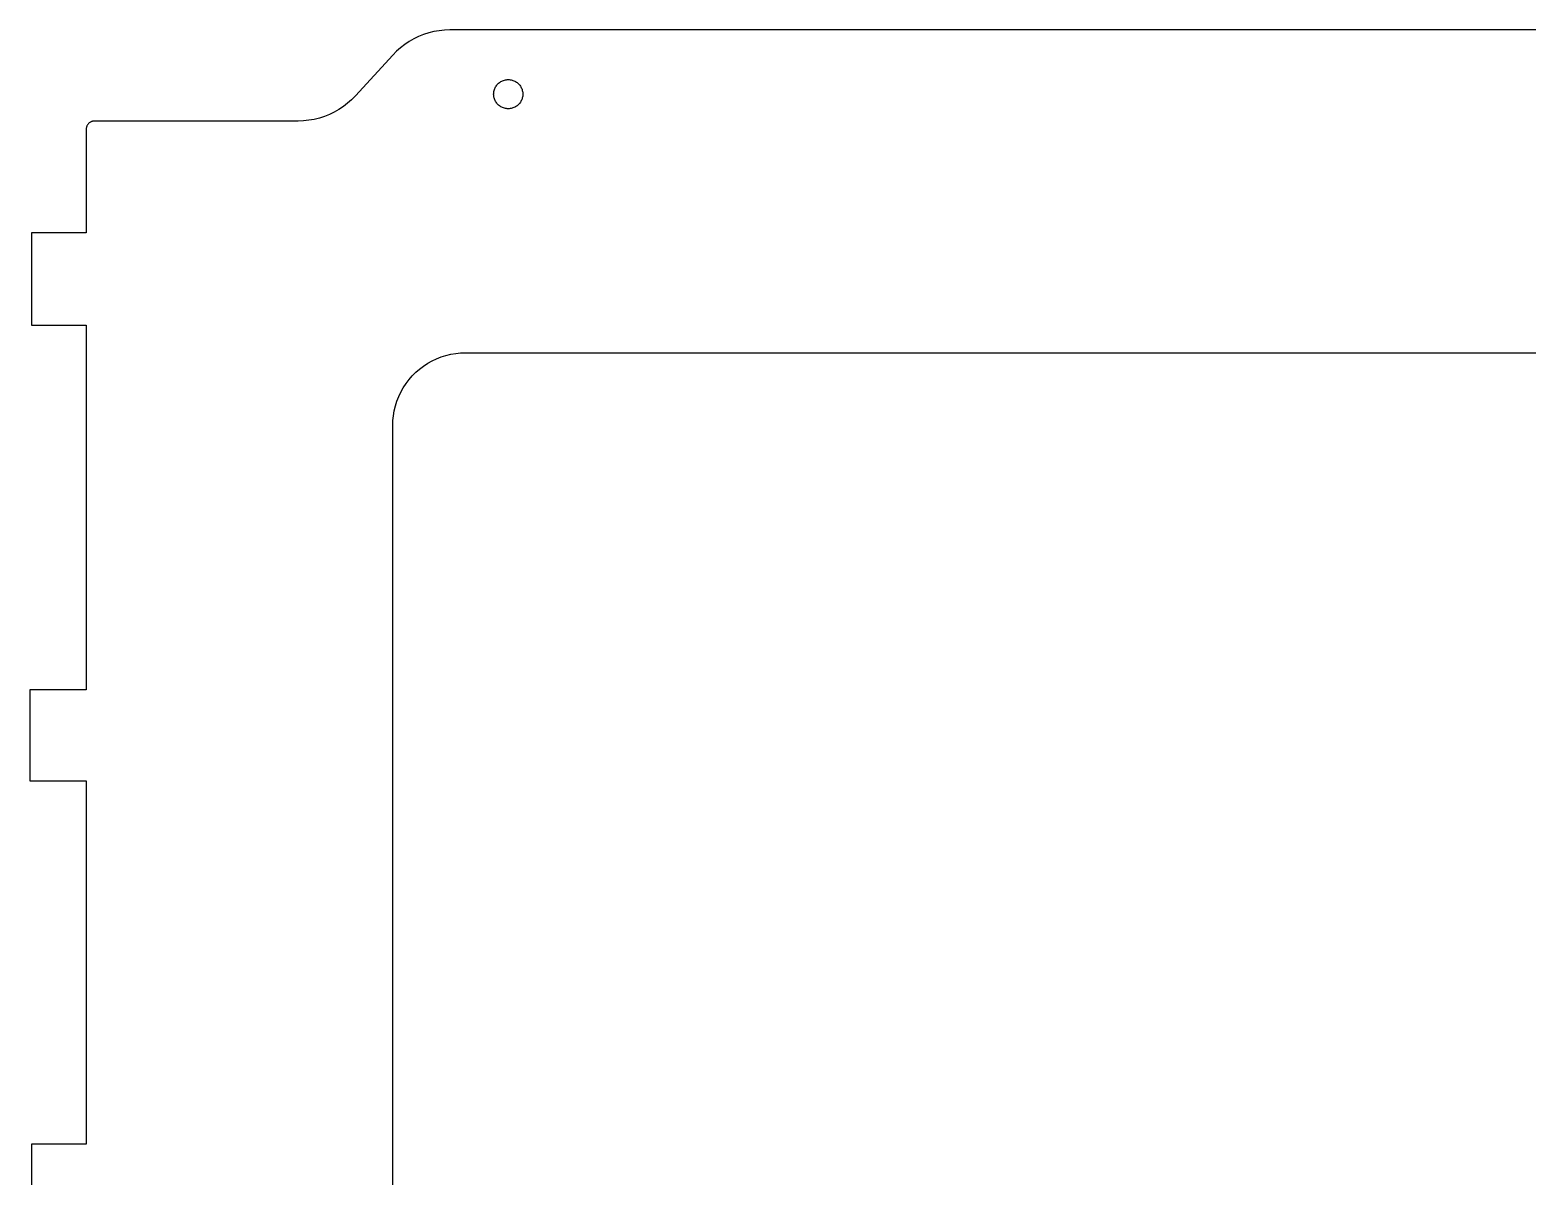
# Model space of a CAD drawing. Header units: metres. Extents: x -339 to 0, y 0 to 503.
# Drawn here: x -338.6 to -174.4, y 377.6 to 503.4 of the extents above; entities that cross this region are included whole.
import ezdxf

# ---------------------------------------------------------------- set-up
doc = ezdxf.new("R2010")
doc.units = ezdxf.units.M

msp = doc.modelspace()

# ---------------------------------------------------------------- linework, layer by layer
for p, q in [((-295.962, 502.662), (-296.491, 502.407)), ((-295.416, 502.881), (-295.962, 502.662)), ((-294.857, 503.061), (-295.416, 502.881)), ((-294.286, 503.201), (-294.857, 503.061)), ((-293.708, 503.303), (-294.286, 503.201)), ((-293.123, 503.363), (-293.708, 503.303)), ((-292.536, 503.384), (-293.123, 503.363)), ((-46.127, 503.384), (-292.536, 503.384)), ((-298.396, 501.042), (-298.807, 500.622)), ((-297.956, 501.432), (-298.396, 501.042)), ((-297.49, 501.79), (-297.956, 501.432)), ((-297.001, 502.116), (-297.49, 501.79)), ((-296.491, 502.407), (-297.001, 502.116)), ((-298.807, 500.622), (-302.904, 496.145)), ((-287.021, 497.664), (-286.932, 497.719)), ((-286.932, 497.719), (-286.839, 497.769)), ((-286.839, 497.769), (-286.744, 497.812)), ((-286.744, 497.812), (-286.646, 497.849)), ((-286.646, 497.849), (-286.546, 497.879)), ((-286.546, 497.879), (-286.443, 497.902)), ((-286.443, 497.902), (-286.341, 497.92)), ((-286.341, 497.92), (-286.236, 497.93)), ((-286.236, 497.93), (-286.132, 497.934)), ((-286.132, 497.934), (-286.027, 497.93)), ((-286.027, 497.93), (-285.923, 497.92)), ((-285.923, 497.92), (-285.819, 497.902)), ((-285.819, 497.902), (-285.718, 497.879)), ((-285.718, 497.879), (-285.617, 497.849)), ((-285.617, 497.849), (-285.52, 497.812)), ((-285.52, 497.812), (-285.424, 497.769)), ((-285.424, 497.769), (-285.332, 497.719)), ((-285.332, 497.719), (-285.242, 497.664)), ((-302.904, 496.145), (-303.315, 495.726)), ((-287.731, 496.333), (-287.729, 496.438)), ((-287.729, 496.229), (-287.731, 496.333)), ((-287.729, 496.438), (-287.718, 496.542)), ((-287.718, 496.125), (-287.729, 496.229)), ((-287.718, 496.542), (-287.701, 496.646)), ((-287.701, 496.021), (-287.718, 496.125)), ((-287.701, 496.646), (-287.677, 496.748)), ((-287.677, 496.748), (-287.646, 496.848)), ((-287.646, 496.848), (-287.609, 496.945)), ((-287.609, 496.945), (-287.566, 497.041)), ((-287.566, 497.041), (-287.518, 497.134)), ((-287.518, 497.134), (-287.462, 497.223)), ((-287.462, 497.223), (-287.401, 497.308)), ((-287.401, 497.308), (-287.335, 497.389)), ((-287.335, 497.389), (-287.263, 497.465)), ((-287.263, 497.465), (-287.187, 497.536)), ((-287.187, 497.536), (-287.105, 497.603)), ((-287.105, 497.603), (-287.021, 497.664)), ((-285.242, 497.664), (-285.157, 497.603)), ((-285.157, 497.603), (-285.076, 497.536)), ((-285.076, 497.536), (-285, 497.465)), ((-285, 497.465), (-284.929, 497.389)), ((-284.929, 497.389), (-284.862, 497.308)), ((-284.862, 497.308), (-284.801, 497.223)), ((-284.801, 497.223), (-284.746, 497.134)), ((-284.746, 497.134), (-284.696, 497.041)), ((-284.696, 497.041), (-284.653, 496.945)), ((-284.653, 496.945), (-284.616, 496.848)), ((-284.616, 496.848), (-284.586, 496.748)), ((-284.586, 496.748), (-284.562, 496.646)), ((-284.562, 496.646), (-284.545, 496.542)), ((-284.545, 496.125), (-284.562, 496.021)), ((-284.545, 496.542), (-284.535, 496.438)), ((-284.535, 496.229), (-284.545, 496.125)), ((-284.535, 496.438), (-284.531, 496.333)), ((-284.531, 496.333), (-284.535, 496.229)), ((-304.71, 494.65), (-305.22, 494.359)), ((-304.221, 494.977), (-304.71, 494.65)), ((-303.755, 495.335), (-304.221, 494.977)), ((-303.315, 495.726), (-303.755, 495.335)), ((-287.677, 495.919), (-287.701, 496.021)), ((-287.646, 495.819), (-287.677, 495.919)), ((-287.609, 495.721), (-287.646, 495.819)), ((-287.566, 495.626), (-287.609, 495.721)), ((-287.518, 495.533), (-287.566, 495.626)), ((-287.462, 495.444), (-287.518, 495.533)), ((-287.401, 495.359), (-287.462, 495.444)), ((-287.335, 495.278), (-287.401, 495.359)), ((-287.263, 495.202), (-287.335, 495.278)), ((-287.187, 495.131), (-287.263, 495.202)), ((-287.105, 495.064), (-287.187, 495.131)), ((-287.021, 495.003), (-287.105, 495.064)), ((-286.932, 494.948), (-287.021, 495.003)), ((-286.839, 494.898), (-286.932, 494.948)), ((-286.744, 494.855), (-286.839, 494.898)), ((-286.646, 494.818), (-286.744, 494.855)), ((-286.546, 494.788), (-286.646, 494.818)), ((-286.443, 494.765), (-286.546, 494.788)), ((-286.341, 494.747), (-286.443, 494.765)), ((-286.236, 494.737), (-286.341, 494.747)), ((-286.132, 494.733), (-286.236, 494.737)), ((-286.027, 494.737), (-286.132, 494.733)), ((-285.923, 494.747), (-286.027, 494.737)), ((-285.819, 494.765), (-285.923, 494.747)), ((-285.718, 494.788), (-285.819, 494.765)), ((-285.617, 494.818), (-285.718, 494.788)), ((-285.52, 494.855), (-285.617, 494.818)), ((-285.424, 494.898), (-285.52, 494.855)), ((-285.332, 494.948), (-285.424, 494.898)), ((-285.242, 495.003), (-285.332, 494.948)), ((-285.157, 495.064), (-285.242, 495.003)), ((-285.076, 495.131), (-285.157, 495.064)), ((-285, 495.202), (-285.076, 495.131)), ((-284.929, 495.278), (-285, 495.202)), ((-284.862, 495.359), (-284.929, 495.278)), ((-284.801, 495.444), (-284.862, 495.359)), ((-284.746, 495.533), (-284.801, 495.444)), ((-284.696, 495.626), (-284.746, 495.533)), ((-284.653, 495.721), (-284.696, 495.626)), ((-284.616, 495.819), (-284.653, 495.721)), ((-284.586, 495.919), (-284.616, 495.819)), ((-284.562, 496.021), (-284.586, 495.919)), ((-332.376, 492.796), (-332.396, 492.739)), ((-332.354, 492.852), (-332.376, 492.796)), ((-332.327, 492.905), (-332.354, 492.852)), ((-332.297, 492.957), (-332.327, 492.905)), ((-332.264, 493.007), (-332.297, 492.957)), ((-332.227, 493.054), (-332.264, 493.007)), ((-332.188, 493.099), (-332.227, 493.054)), ((-332.145, 493.142), (-332.188, 493.099)), ((-332.1, 493.181), (-332.145, 493.142)), ((-332.052, 493.217), (-332.1, 493.181)), ((-332.002, 493.25), (-332.052, 493.217)), ((-331.95, 493.28), (-332.002, 493.25)), ((-331.896, 493.307), (-331.95, 493.28)), ((-331.841, 493.33), (-331.896, 493.307)), ((-331.784, 493.349), (-331.841, 493.33)), ((-331.726, 493.364), (-331.784, 493.349)), ((-331.667, 493.376), (-331.726, 493.364)), ((-331.607, 493.384), (-331.667, 493.376)), ((-309.175, 493.384), (-331.607, 493.384)), ((-308.588, 493.403), (-309.175, 493.384)), ((-308.003, 493.465), (-308.588, 493.403)), ((-307.425, 493.565), (-308.003, 493.465)), ((-306.854, 493.706), (-307.425, 493.565)), ((-306.295, 493.887), (-306.854, 493.706)), ((-305.749, 494.104), (-306.295, 493.887)), ((-305.22, 494.359), (-305.749, 494.104)), ((-332.432, 492.563), (-332.436, 492.503)), ((-332.436, 492.503), (-332.436, 492.443)), ((-332.436, 492.443), (-332.432, 492.384)), ((-332.423, 492.622), (-332.432, 492.563)), ((-332.432, 492.384), (-332.432, 481.125)), ((-332.411, 492.682), (-332.423, 492.622)), ((-332.396, 492.739), (-332.411, 492.682)), ((-332.432, 481.125), (-338.432, 481.125)), ((-338.432, 481.125), (-338.432, 470.982)), ((-338.432, 470.982), (-332.432, 470.982)), ((-332.432, 470.982), (-332.432, 430.973)), ((-295.858, 466.171), (-295.424, 466.501)), ((-295.424, 466.501), (-294.967, 466.8)), ((-294.967, 466.8), (-294.49, 467.067)), ((-294.49, 467.067), (-293.997, 467.303)), ((-293.997, 467.303), (-293.489, 467.503)), ((-293.489, 467.503), (-292.969, 467.668)), ((-292.969, 467.668), (-292.438, 467.798)), ((-292.438, 467.798), (-291.899, 467.891)), ((-291.899, 467.891), (-291.355, 467.946)), ((-291.355, 467.946), (-290.81, 467.965)), ((-290.81, 467.965), (-47.7168, 467.965)), ((-297.346, 464.578), (-297.016, 465.014)), ((-297.016, 465.014), (-296.656, 465.425)), ((-296.656, 465.425), (-296.271, 465.812)), ((-296.271, 465.812), (-295.858, 466.171)), ((-298.147, 463.152), (-297.913, 463.646)), ((-297.913, 463.646), (-297.646, 464.121)), ((-297.646, 464.121), (-297.346, 464.578)), ((-298.735, 461.054), (-298.643, 461.593)), ((-298.643, 461.593), (-298.514, 462.123)), ((-298.514, 462.123), (-298.348, 462.644)), ((-298.348, 462.644), (-298.147, 463.152)), ((-298.81, 459.965), (-298.791, 460.511)), ((-298.81, 102.165), (-298.81, 459.965)), ((-298.791, 460.511), (-298.735, 461.054)), ((-332.432, 430.973), (-338.607, 430.973)), ((-338.607, 430.973), (-338.607, 420.973)), ((-338.607, 420.973), (-332.432, 420.973)), ((-332.432, 420.973), (-332.432, 381.125)), ((-332.432, 381.125), (-338.432, 381.125)), ((-338.432, 381.125), (-338.432, 370.982))]:
    msp.add_line(p, q)

doc.saveas('drawing.dxf')
